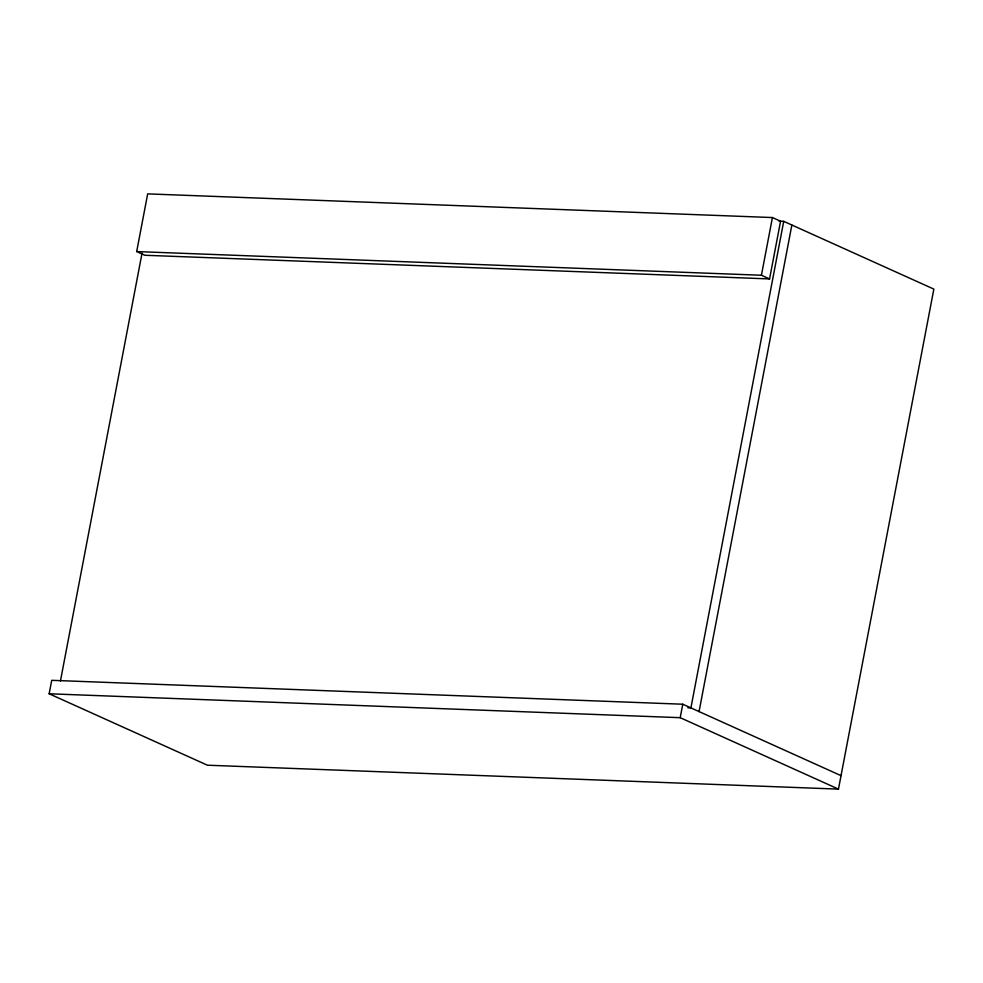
<?xml version="1.0" encoding="UTF-8"?>
<svg xmlns="http://www.w3.org/2000/svg" width="983" height="983" viewBox="0 0 983 983"><rect width="100%" height="100%" fill="white"/><g stroke="black" fill="none" stroke-linecap="round" stroke-linejoin="round"><path stroke-width="1.47" d="M779.126 221.175L783.721 221.347L933.85 289.1L838.462 789.116L207.425 765.204L49.15 693.777L51.718 680.322L682.767 704.221L841.03 775.648M136.686 251.574L147.683 193.884L772.417 217.55L780.563 221.236L769.566 278.926L144.833 255.261L136.686 251.574L761.42 275.252L769.566 278.926M60.442 680.986L142.043 253.184M761.42 275.252L772.417 217.55M838.462 789.116L680.199 717.688L682.767 704.221M783.721 221.347L690.914 707.895L687.842 707.785M699.06 711.581L791.868 225.033M49.15 693.777L680.199 717.688"/></g></svg>
